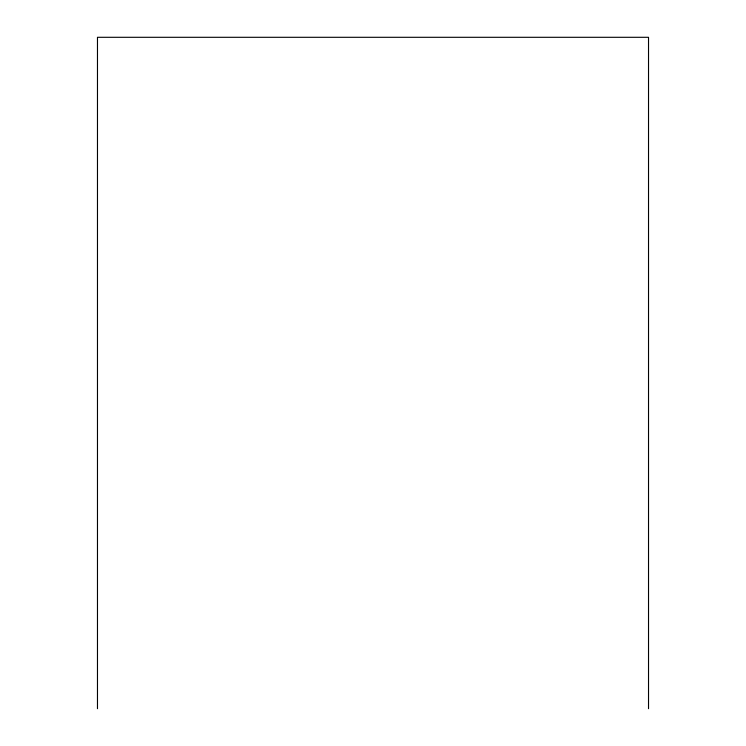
<?xml version="1.0" encoding="UTF-8"?>
<svg xmlns="http://www.w3.org/2000/svg" width="746" height="746" viewBox="0 0 746 746"><rect width="100%" height="100%" fill="white"/><g stroke="black" fill="none" stroke-linecap="round" stroke-linejoin="round"><path stroke-width="1.12" d="M648.526 708.7L648.526 37.3L97.474 37.3L97.474 708.7"/></g></svg>
